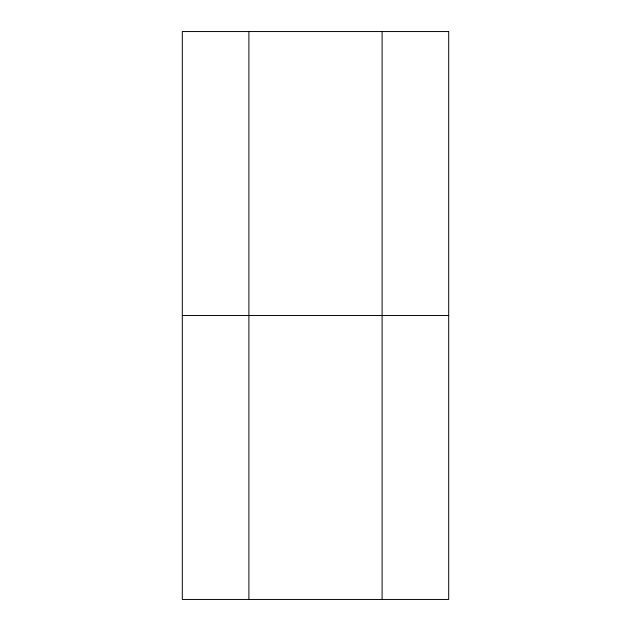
<?xml version="1.0" encoding="UTF-8"?>
<svg xmlns="http://www.w3.org/2000/svg" width="631" height="631" viewBox="0 0 631 631"><rect width="100%" height="100%" fill="white"/><g stroke="black" fill="none" stroke-linecap="round" stroke-linejoin="round"><path stroke-width="0.95" d="M182.304 315.5L448.696 315.5M382.102 31.55L382.102 599.45M248.898 31.55L248.898 599.45M448.696 31.55L182.304 31.55L182.304 599.45L448.696 599.45L448.696 31.55"/></g></svg>
